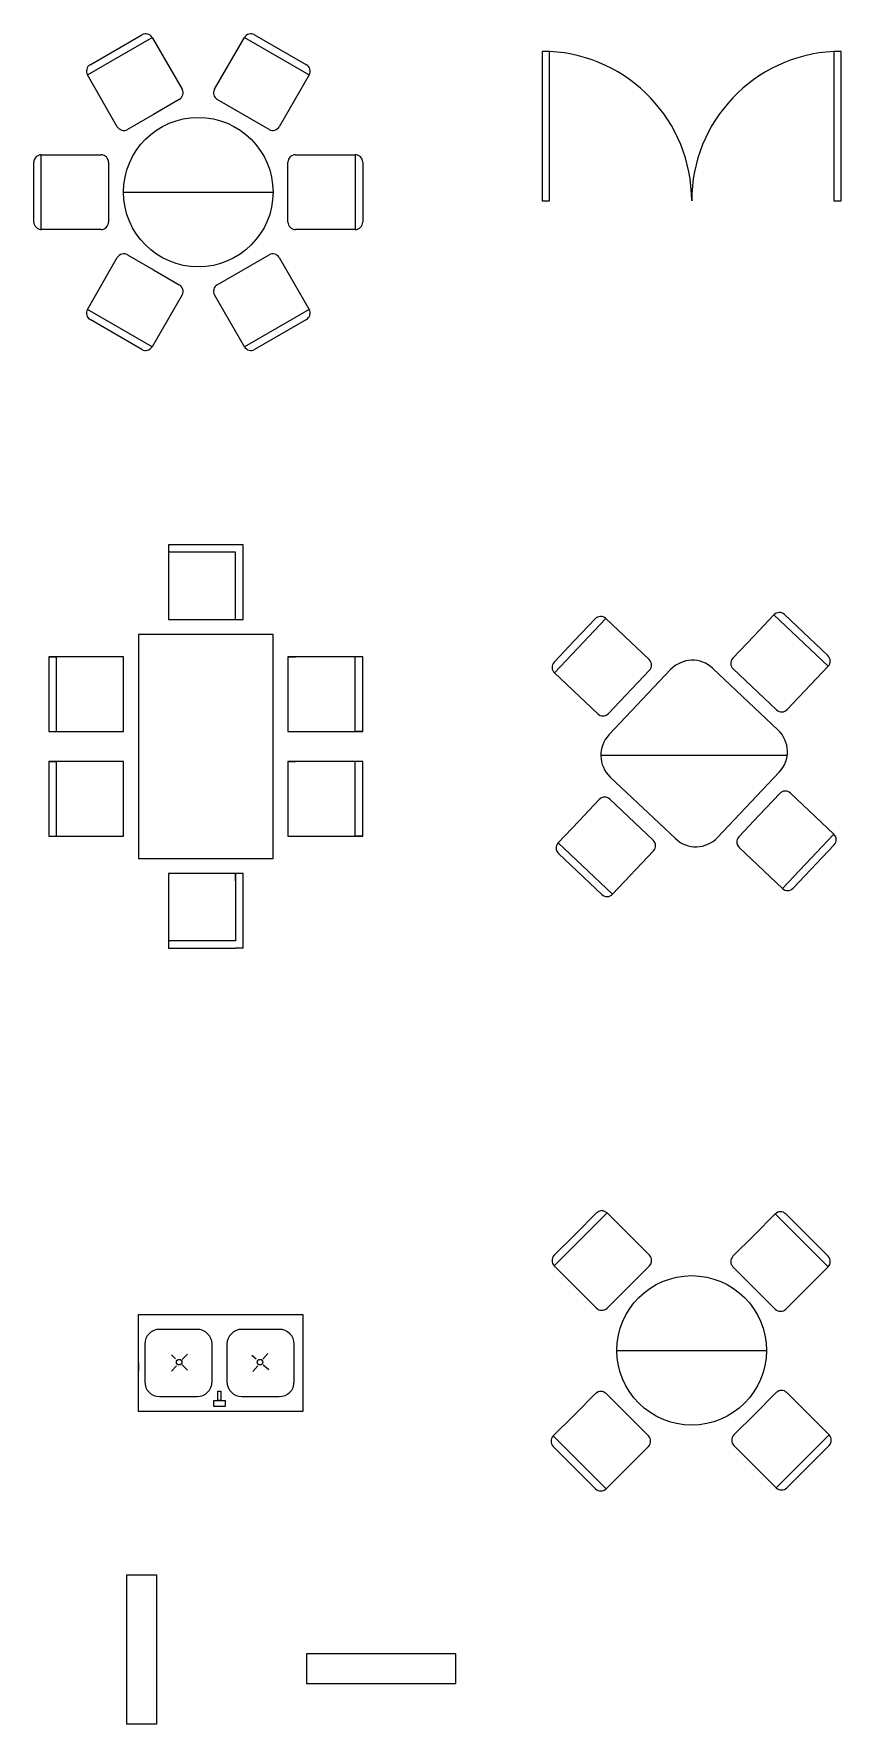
# Model space of a CAD drawing. Header units: millimetres. Extents: x -2460 to 1915, y -15 to 2310.
# Drawn here: x -920 to -380, y 61 to 1192 of the extents above; entities that cross this region are included whole.
import ezdxf

# ---------------------------------------------------------------- set-up
doc = ezdxf.new("R2010")
doc.units = ezdxf.units.MM

msp = doc.modelspace()

# ---------------------------------------------------------------- linework, layer by layer
for p, q in [((-884.151, 1164.355), (-840.849, 1189.355)), ((-882.32, 1171.185), (-847.679, 1191.185)), ((-840.849, 1189.355), (-820.849, 1154.714)), ((-799.151, 1154.714), (-779.151, 1189.355)), ((-779.151, 1189.355), (-735.849, 1164.355)), ((-772.32, 1191.185), (-737.679, 1171.185)), ((-580, 1180), (-580, 1080)), ((-575, 1180), (-580, 1180)), ((-575, 1080), (-575, 1180)), ((-380, 1180), (-385, 1180)), ((-385, 1180), (-385, 1080)), ((-380, 1080), (-380, 1180)), ((-864.151, 1129.714), (-884.151, 1164.355)), ((-735.849, 1164.355), (-755.849, 1129.714)), ((-822.679, 1147.884), (-840, 1137.884)), ((-780, 1137.884), (-797.32, 1147.884)), ((-840, 1137.884), (-857.32, 1127.884)), ((-762.679, 1127.884), (-780, 1137.884)), ((-915, 1110.922), (-875, 1110.922)), ((-915, 1060.922), (-915, 1110.922)), ((-745, 1110.922), (-705, 1110.922)), ((-705, 1110.922), (-705, 1060.922)), ((-920, 1065.922), (-920, 1105.922)), ((-870, 1105.922), (-870, 1085.922)), ((-750, 1085.922), (-750, 1105.922)), ((-700, 1105.922), (-700, 1065.922)), ((-870, 1085.922), (-870, 1065.922)), ((-860, 1085.922), (-760, 1085.922)), ((-750, 1065.922), (-750, 1085.922)), ((-580, 1080), (-575, 1080)), ((-385, 1080), (-380, 1080)), ((-875, 1060.922), (-915, 1060.922)), ((-705, 1060.922), (-745, 1060.922)), ((-884.151, 1007.489), (-864.151, 1042.13)), ((-857.32, 1043.96), (-840, 1033.96)), ((-780, 1033.96), (-762.679, 1043.96)), ((-755.849, 1042.13), (-735.849, 1007.489)), ((-840, 1033.96), (-822.679, 1023.96)), ((-797.32, 1023.96), (-780, 1033.96)), ((-840.849, 982.489), (-884.151, 1007.489)), ((-820.849, 1017.13), (-840.849, 982.489)), ((-779.151, 982.489), (-799.151, 1017.13)), ((-735.849, 1007.489), (-779.15, 982.489)), ((-847.679, 980.659), (-882.32, 1000.659)), ((-737.679, 1000.659), (-772.32, 980.659)), ((-780, 850), (-830, 850)), ((-830, 850), (-830, 800)), ((-780, 800), (-780, 850)), ((-785, 845), (-830, 845)), ((-785, 800), (-785, 845)), ((-438.753, 788.534), (-425.011, 803.065)), ((-425.011, 803.065), (-388.684, 768.709)), ((-388.881, 775.778), (-417.943, 803.262)), ((-830, 800), (-805, 800)), ((-805, 800), (-780, 800)), ((-805, 800), (-785, 800)), ((-571.819, 764.261), (-537.463, 800.588)), ((-558.274, 785.86), (-544.532, 800.391)), ((-508.402, 773.104), (-537.463, 800.588)), ((-760, 790), (-850, 790)), ((-850, 790), (-850, 640)), ((-760, 640), (-760, 790)), ((-558.274, 785.86), (-572.016, 771.329)), ((-438.753, 788.534), (-452.496, 774.003)), ((-860, 775), (-910, 775)), ((-910, 775), (-910, 725)), ((-910, 775), (-905, 775)), ((-905, 775), (-905, 725)), ((-860, 750), (-860, 775)), ((-700, 775), (-750, 775)), ((-750, 775), (-750, 725)), ((-750, 775), (-745, 775)), ((-705, 725), (-705, 775)), ((-700, 750), (-700, 775)), ((-571.819, 764.261), (-542.757, 736.776)), ((-535.689, 736.974), (-508.204, 766.035)), ((-452.299, 766.935), (-423.237, 739.45)), ((-416.168, 739.647), (-388.684, 768.709)), ((-860, 725), (-860, 750)), ((-700, 725), (-700, 750)), ((-910, 725), (-860, 725)), ((-750, 725), (-700, 725)), ((-700, 725), (-705, 725)), ((-860, 705), (-910, 705)), ((-910, 705), (-910, 655)), ((-910, 705), (-905, 705)), ((-905, 705), (-905, 655)), ((-860, 680), (-860, 705)), ((-700, 705), (-750, 705)), ((-750, 705), (-750, 655)), ((-750, 705), (-745, 705)), ((-705, 655), (-705, 705)), ((-700, 680), (-700, 705)), ((-540.764, 709.095), (-415.944, 709.095)), ((-860, 655), (-860, 680)), ((-700, 655), (-700, 680)), ((-555.563, 665.022), (-541.821, 679.552)), ((-505.691, 652.265), (-534.753, 679.75)), ((-434.761, 669.05), (-421.019, 683.581)), ((-384.889, 656.294), (-413.951, 683.778)), ((-434.761, 669.05), (-448.504, 654.519)), ((-555.563, 665.022), (-569.306, 650.491)), ((-384.889, 656.294), (-419.245, 619.966)), ((-910, 655), (-860, 655)), ((-750, 655), (-700, 655)), ((-700, 655), (-705, 655)), ((-532.978, 616.135), (-569.306, 650.491)), ((-532.978, 616.135), (-505.494, 645.197)), ((-448.307, 647.451), (-419.245, 619.966)), ((-412.176, 620.163), (-384.692, 649.225)), ((-850, 640), (-760, 640)), ((-569.109, 643.422), (-540.047, 615.938)), ((-780, 630), (-830, 630)), ((-830, 630), (-830, 580)), ((-785, 625), (-785, 630)), ((-785, 630), (-785, 585)), ((-780, 580), (-780, 630)), ((-785, 585), (-830, 585)), ((-830, 580), (-805, 580)), ((-805, 580), (-785, 580)), ((-780, 580), (-785, 580)), ((-571.924, 367.501), (-536.569, 402.856)), ((-557.782, 388.714), (-543.64, 402.856)), ((-508.284, 374.572), (-536.569, 402.856)), ((-438.233, 388.055), (-424.091, 402.197)), ((-424.091, 402.197), (-388.735, 366.842)), ((-388.735, 373.913), (-417.02, 402.197)), ((-557.782, 388.714), (-571.924, 374.572)), ((-438.233, 388.055), (-452.375, 373.913)), ((-571.924, 367.501), (-543.64, 339.217)), ((-536.569, 339.217), (-508.284, 367.501)), ((-452.375, 366.842), (-424.091, 338.557)), ((-417.02, 338.557), (-388.735, 366.842)), ((-850, 335), (-740, 335)), ((-850, 270), (-850, 335)), ((-740, 335), (-740, 270)), ((-825.141, 305.165), (-827.995, 307.967)), ((-820.709, 304.871), (-817.207, 308.439)), ((-771.22, 304.973), (-774.285, 307.543)), ((-766.779, 305.027), (-763.566, 308.859)), ((-530, 310.932), (-430, 310.932)), ((-850, 302.5), (-850, 297.5)), ((-824.504, 300.673), (-828.006, 297.105)), ((-820.859, 301.156), (-817.291, 297.653)), ((-770.233, 300.545), (-773.445, 296.714)), ((-766.637, 301.311), (-762.805, 298.099)), ((-558.441, 267.847), (-544.299, 281.989)), ((-508.944, 253.705), (-537.228, 281.989)), ((-437.574, 268.506), (-423.431, 282.648)), ((-388.076, 254.364), (-416.36, 282.648)), ((-740, 270), (-850, 270)), ((-558.441, 267.847), (-572.583, 253.705)), ((-437.574, 268.506), (-451.716, 254.364)), ((-572.583, 253.705), (-537.228, 218.349)), ((-423.431, 219.009), (-388.076, 254.364)), ((-572.583, 246.633), (-544.299, 218.349)), ((-537.228, 218.349), (-508.944, 246.633)), ((-451.716, 247.293), (-423.431, 219.009)), ((-416.36, 219.009), (-388.076, 247.293))]:
    msp.add_line(p, q)
for points in [[(-534.506, 694.564), (-490.914, 653.337, 0.41421356), (-462.64, 654.125), (-421.413, 697.718, 0.41421356), (-422.202, 725.991), (-465.794, 767.218, 0.41421356), (-494.068, 766.43), (-535.295, 722.837, 0.41421356)], [(-835.823, 280), (-810.823, 280, 0.41421356), (-800.823, 290), (-800.823, 315, 0.41421356), (-810.823, 325), (-835.823, 325, 0.41421356), (-845.823, 315), (-845.823, 290, 0.41421356)], [(-780.823, 280), (-755.823, 280, 0.41421356), (-745.823, 290), (-745.823, 315, 0.41421356), (-755.823, 325), (-780.823, 325, 0.41421356), (-790.823, 315), (-790.823, 290, 0.41421356)]]:
    msp.add_lwpolyline(points, format="xyb", close=True)
for points in [[(-794.848, 277.329), (-796.861, 277.329), (-796.861, 283.726), (-794.848, 283.726)], [(-799.694, 277.329), (-792.009, 277.329), (-792.009, 273.308), (-799.694, 273.308)], [(-857.886, 60.803), (-857.886, 160.803), (-837.886, 160.803), (-837.886, 60.803)], [(-637.72, 107.966), (-737.72, 107.966), (-737.72, 87.966), (-637.72, 87.966)]]:
    msp.add_lwpolyline(points, close=True)
for centre, radius in [((-810, 1085.922), 50), ((-480, 310.932), 50), ((-822.776, 303.018), 1.844), ((-768.694, 303.018), 1.844)]:
    msp.add_circle(centre, radius)
for centre, radius, start, end in [((-845.179, 1186.855), 5, 30, 120), ((-774.82, 1186.855), 5, 60, 150), ((-580, 1080.125), 100, 359.92838, 87.134018), ((-380, 1080.125), 100, 92.865982, 180.07162), ((-879.82, 1166.855), 5, 120, 210), ((-740.179, 1166.855), 5, 330, 60), ((-825.179, 1152.214), 5, 300, 30), ((-794.82, 1152.214), 5, 150, 240), ((-859.82, 1132.214), 5, 210, 300), ((-760.179, 1132.214), 5, 240, 330), ((-915, 1105.922), 5, 90, 180), ((-875, 1105.922), 5, 0, 90), ((-745, 1105.922), 5, 90, 180), ((-705, 1105.922), 5, 0, 90), ((-915, 1065.922), 5, 180, 270), ((-875, 1065.922), 5, 270, 0), ((-745, 1065.922), 5, 180, 270), ((-705, 1065.922), 5, 270, 0), ((-859.82, 1039.63), 5, 60, 150), ((-760.179, 1039.63), 5, 30, 120), ((-825.179, 1019.63), 5, 330, 60), ((-794.82, 1019.63), 5, 120, 210), ((-879.82, 1004.989), 5, 150, 240), ((-740.179, 1004.989), 5, 300, 30), ((-845.179, 984.989), 5, 240, 330), ((-774.82, 984.989), 5, 210, 300), ((-421.378, 799.63), 5, 46.597571, 136.597571), ((-540.899, 796.956), 5, 46.597571, 136.597571), ((-568.384, 767.894), 5, 136.597571, 226.597571), ((-511.837, 769.471), 5, 316.597571, 46.597571), ((-448.863, 770.568), 5, 136.597571, 226.597571), ((-392.316, 772.145), 5, 316.597571, 46.597571), ((-539.322, 740.409), 5, 226.597571, 316.597571), ((-419.801, 743.083), 5, 226.597571, 316.597571), ((-538.188, 676.117), 5, 46.597571, 136.597571), ((-417.386, 680.146), 5, 46.597571, 136.597571), ((-388.324, 652.661), 5, 316.597571, 46.597571), ((-565.673, 647.055), 5, 136.597571, 226.597571), ((-509.126, 648.632), 5, 316.597571, 46.597571), ((-444.871, 651.084), 5, 136.597571, 226.597571), ((-536.611, 619.57), 5, 226.597571, 316.597571), ((-415.809, 623.599), 5, 226.597571, 316.597571), ((-540.104, 399.321), 5, 45, 135), ((-420.555, 398.661), 5, 45, 135), ((-568.388, 371.036), 5, 135, 225), ((-511.82, 371.036), 5, 315, 45), ((-448.839, 370.377), 5, 135, 225), ((-392.271, 370.377), 5, 315, 45), ((-540.104, 342.752), 5, 225, 315), ((-420.555, 342.093), 5, 225, 315), ((-540.763, 278.453), 5, 45, 135), ((-419.896, 279.113), 5, 45, 135), ((-569.048, 250.169), 5, 135, 225), ((-512.479, 250.169), 5, 315, 45), ((-448.18, 250.828), 5, 135, 225), ((-391.612, 250.828), 5, 315, 45), ((-540.763, 221.885), 5, 225, 315), ((-419.896, 222.544), 5, 225, 315)]:
    msp.add_arc(centre, radius, start, end)

doc.saveas('drawing.dxf')
